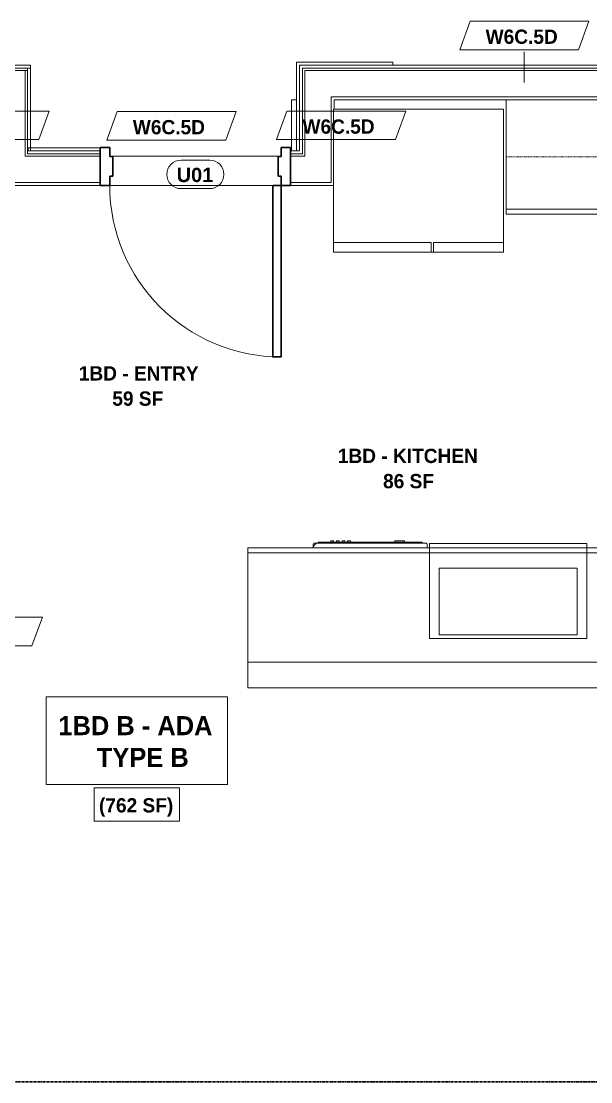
# Model space of a CAD drawing. Header units: inches. Extents: x -4058 to -1781, y 9814 to 12264.
# Drawn here: x -2796.8 to -2677.1, y 10167.2 to 10389.9 of the extents above; entities that cross this region are included whole.
import ezdxf

# ---------------------------------------------------------------- set-up
doc = ezdxf.new("R2010")
doc.units = ezdxf.units.IN
doc.header["$MEASUREMENT"] = 0
doc.linetypes.add('Dash', pattern=[0.25, 0.125, -0.125])
doc.linetypes.add('Grid Line 1_2_', pattern=[0.875, 0.5, -0.125, 0.125, -0.125])
for name, color, linetype, lineweight in [('0-1', 7, 'Continuous', 5), ('0-3', 8, 'Continuous', 9), ('A-AREA-IDEN', 2, 'Continuous', 9), ('A-DOOR-1', 7, 'Continuous', 9), ('A-DOOR-2', 10, 'Continuous', 30), ('A-DOOR-FRAM-2', 10, 'Continuous', 30), ('A-DOOR-IDEN', 31, 'Continuous', 9), ('A-FLOR-1', 7, 'Continuous', 9), ('A-FLOR-2', 192, 'Continuous', 9), ('A-WALL-2', 250, 'Continuous', 18), ('A-WALL-3', 113, 'Continuous', 9), ('A-WALL-IDEN', 211, 'Continuous', 9), ('I-WALL-1', 7, 'Continuous', 9), ('P-SANR-FIXT', 6, 'Continuous', 9), ('Q-CASE', 31, 'Continuous', 9), ('Q-CASE-HDLN', 31, 'Dash', 9), ('Q-SPCQ', 91, 'Continuous', 9), ('S-GRID-1', 1, 'Grid Line 1_2_', 30)]:
    doc.layers.add(name, color=color, linetype=linetype, lineweight=lineweight)
doc.styles.add('Arial_B', font='arialbd.ttf', dxfattribs={"height": 3})
doc.styles.add('Century Gothic_B', font='GOTHICB.TTF', dxfattribs={"height": 3})
doc.styles.add('Century Gothic_B_1', font='GOTHICB.TTF', dxfattribs={"height": 4})

# ---------------------------------------------------------------- blocks, each defined once
blk = doc.blocks.new('CTR - 1st Phase - Shell_rvt-1-UNITS PLANS - 3RD FLOOR')
at = {"layer": 'A-FLOR-1'}
for p, q in [((-2742.24, 10361.54), (-2778.24, 10361.54)), ((-2778.24, 10361.54), (-2742.24, 10361.54))]:
    blk.add_line(p, q, dxfattribs=at)
blk = doc.blocks.new('HOLLOW METAL - UNIT DOOR-2191977-UNITS PLANS - 3RD FLOOR')
at = {"layer": 'A-DOOR-1'}
blk.add_arc((18, -3.875), 36, 180, 270, dxfattribs=at)
at = {"layer": 'A-DOOR-2'}
for p, q in [((16.25, -3.875), (18, -3.875)), ((16.25, -39.875), (16.25, -3.875)), ((18, -3.875), (18, -39.875)), ((18, -39.875), (16.25, -39.875))]:
    blk.add_line(p, q, dxfattribs=at)
at = {"layer": 'A-DOOR-FRAM-2'}
for p, q in [((-20, 4.125), (-18, 4.125)), ((-20, -3.875), (-20, 4.125)), ((-18, 4.125), (-18, 2.1875)), ((18, 4.125), (20, 4.125)), ((18, 2.1875), (18, 4.125)), ((20, 4.125), (20, -3.875)), ((-18, 2.1875), (-17.375, 2.1875)), ((-17.375, 2.1875), (-17.375, -1.9375)), ((17.375, 2.1875), (18, 2.1875)), ((17.375, -1.9375), (17.375, 2.1875)), ((-18, -1.9375), (-18, -3.875)), ((-17.375, -1.9375), (-18, -1.9375)), ((18, -1.9375), (17.375, -1.9375)), ((18, -3.875), (18, -1.9375)), ((-18, -3.875), (-20, -3.875)), ((20, -3.875), (18, -3.875))]:
    blk.add_line(p, q, dxfattribs=at)
blk = doc.blocks.new('CTR - 1st Phase - Common Walls_rvt-1-UNITS PLANS - 3RD FLOOR')
at = {"layer": 'A-WALL-2'}
for p, q in [((-2803.9, 10380.04), (-2795.52, 10380.04)), ((-2803.27, 10379.54), (-2796.02, 10379.54)), ((-2796.02, 10379.54), (-2795.52, 10379.54)), ((-2796.02, 10379.54), (-2796.02, 10361.54)), ((-2795.52, 10380.04), (-2794.9, 10380.04)), ((-2795.52, 10380.04), (-2795.52, 10379.54)), ((-2795.52, 10380.04), (-2795.52, 10379.54)), ((-2795.52, 10379.54), (-2795.52, 10362.66)), ((-2737.74, 10380.04), (-2737.24, 10380.04)), ((-2737.74, 10362.04), (-2737.74, 10380.04)), ((-2737.24, 10380.04), (-2731.11, 10380.04)), ((-2737.24, 10379.54), (-2731.74, 10379.54)), ((-2737.24, 10361.54), (-2737.24, 10379.54)), ((-2731.74, 10379.54), (-2731.11, 10379.54)), ((-2731.11, 10380.04), (-2641.75, 10380.04)), ((-2731.11, 10379.54), (-2641.75, 10379.54)), ((-2731.74, 10374.04), (-2731.11, 10374.04)), ((-2731.74, 10356.04), (-2731.74, 10374.04)), ((-2731.11, 10374.04), (-2641.75, 10374.04)), ((-2795.52, 10361.54), (-2796.02, 10361.54)), ((-2794.9, 10362.66), (-2795.52, 10362.66)), ((-2795.52, 10362.04), (-2795.52, 10362.66)), ((-2795.52, 10362.66), (-2795.52, 10362.04)), ((-2794.9, 10362.04), (-2795.52, 10362.04)), ((-2794.9, 10361.54), (-2795.52, 10361.54)), ((-2780.24, 10362.04), (-2794.9, 10362.04)), ((-2780.24, 10361.54), (-2794.9, 10361.54)), ((-2738.36, 10362.04), (-2740.24, 10362.04)), ((-2738.36, 10361.54), (-2740.24, 10361.54)), ((-2737.74, 10362.04), (-2738.36, 10362.04)), ((-2737.74, 10361.54), (-2738.36, 10361.54)), ((-2737.24, 10361.54), (-2737.74, 10361.54)), ((-2796.02, 10356.04), (-2803.27, 10356.04)), ((-2794.9, 10356.04), (-2796.02, 10356.04)), ((-2780.24, 10356.04), (-2794.9, 10356.04)), ((-2738.36, 10356.04), (-2740.24, 10356.04)), ((-2737.24, 10356.04), (-2738.36, 10356.04)), ((-2731.74, 10356.04), (-2737.24, 10356.04))]:
    blk.add_line(p, q, dxfattribs=at)
at = {"layer": 'I-WALL-1'}
for p, q in [((-2738.99, 10381.29), (-2738.99, 10362.66)), ((-2738.36, 10381.29), (-2738.99, 10381.29)), ((-2718.77, 10381.29), (-2738.36, 10381.29)), ((-2718.77, 10380.66), (-2718.77, 10381.29)), ((-2794.9, 10380.66), (-2803.9, 10380.66)), ((-2794.9, 10380.04), (-2794.9, 10380.66)), ((-2794.9, 10362.66), (-2794.9, 10380.04)), ((-2738.36, 10380.66), (-2738.36, 10362.66)), ((-2737.74, 10380.66), (-2738.36, 10380.66)), ((-2738.36, 10380.66), (-2718.77, 10380.66)), ((-2738.36, 10362.66), (-2738.36, 10380.66)), ((-2731.11, 10380.66), (-2737.74, 10380.66)), ((-2641.75, 10380.66), (-2731.11, 10380.66)), ((-2731.11, 10373.41), (-2641.75, 10373.41)), ((-2731.11, 10371.41), (-2731.11, 10373.41)), ((-2780.24, 10363.29), (-2795.4, 10363.29)), ((-2795.4, 10363.29), (-2795.4, 10362.66)), ((-2795.4, 10362.66), (-2780.24, 10362.66)), ((-2780.24, 10362.66), (-2794.9, 10362.66)), ((-2738.36, 10362.66), (-2740.24, 10362.66)), ((-2738.99, 10362.66), (-2738.36, 10362.66)), ((-2803.27, 10355.41), (-2794.9, 10355.41)), ((-2794.9, 10355.41), (-2780.24, 10355.41)), ((-2740.24, 10355.41), (-2738.36, 10355.41)), ((-2738.36, 10355.41), (-2731.74, 10355.41)), ((-2731.74, 10355.41), (-2731.22, 10355.41))]:
    blk.add_line(p, q, dxfattribs=at)
at = {"layer": '0-3'}
blk.add_blockref('HOLLOW METAL - UNIT DOOR-2191977-UNITS PLANS - 3RD FLOOR', (-2760.24, 10359.29), dxfattribs=at)
blk = doc.blocks.new('CTR - 1st Phase - Structure_rvt-1-UNITS PLANS - 3RD FLOOR')
at = {"layer": 'S-GRID-1'}
blk.add_line((-1781.27, 10167.19), (-4041.78, 10167.19), dxfattribs=at)
blk = doc.blocks.new('OD_CW_Base Cabinet - OD_CW_Base Cabinet-4365927-UNITS PLANS - 3RD FLOOR')
at = {"layer": 'Q-CASE'}
for p, q in [((0.74, 0), (107.93, 0)), ((0.74, -24), (0.74, 0)), ((107.93, 0), (107.93, -24)), ((107.93, -24), (0.74, -24))]:
    blk.add_line(p, q, dxfattribs=at)
blk = doc.blocks.new('OD_CW_Upper Cabinet - OD_CW_Upper Cabinet-4366990-UNITS PLANS - 3RD FLOOR')
at = {"layer": 'Q-CASE-HDLN'}
for p, q in [((0.74, -24), (0.74, -12)), ((0.74, -12), (41.64, -12)), ((41.64, -12), (41.64, -24)), ((41.64, -24), (0.74, -24))]:
    blk.add_line(p, q, dxfattribs=at)
blk = doc.blocks.new('OD_CW_Base Cabinet - OD_CW_Base Cabinet-4365928-UNITS PLANS - 3RD FLOOR')
at = {"layer": 'Q-CASE'}
for p, q in [((0.74, -24), (0.74, 0)), ((0.74, 0), (53.64, 0)), ((0.74, -1), (0.74, 0)), ((0.74, 0), (53.64, 0)), ((53.64, -1), (0.74, -1)), ((0.74, -24), (0.74, -1)), ((0.74, -1), (53.64, -1)), ((53.64, 0), (53.64, -24)), ((53.64, 0), (53.64, -1)), ((53.64, -1), (53.64, -24))]:
    blk.add_line(p, q, dxfattribs=at)
blk = doc.blocks.new('Refrigerator_-_Side-by-Side_6047 - 36_ X 30_-1372843-UNITS PLANS - 3RD FLOOR')
at = {"layer": 'Q-SPCQ'}
for p, q in [((-17.88, 15.58), (17.87, 15.58)), ((-17.88, -14.42), (-17.88, 15.58)), ((-17.88, 15.58), (-3.13, 15.58)), ((-17.88, 15.58), (-17.88, 13.58)), ((-3.13, 13.58), (-17.88, 13.58)), ((-3.13, 13.58), (-3.13, 15.58)), ((-2.63, 15.58), (17.87, 15.58)), ((-2.63, 15.58), (-2.63, 13.58)), ((17.87, 13.58), (-2.63, 13.58)), ((17.87, 15.58), (17.87, -14.42)), ((17.87, 13.58), (17.87, 15.58)), ((17.87, -14.42), (-17.88, -14.42))]:
    blk.add_line(p, q, dxfattribs=at)
blk = doc.blocks.new('Dishwasher_15404 - 34_ counter-547918-UNITS PLANS - 3RD FLOOR')
at = {"layer": 'Q-SPCQ'}
for p, q in [((23.68, 24), (22.88, 24)), ((23.87, 22.93), (23.87, 23.8)), ((23.87, 0.2), (23.87, 22.93)), ((23.87, 22.91), (24.12, 22.91)), ((24.12, 22.91), (24.12, 1.09)), ((24.37, 20.28), (24.12, 20.28)), ((24.37, 20.28), (24.37, 19.69)), ((24.12, 19.69), (24.37, 19.69)), ((24.37, 19.1), (24.12, 19.1)), ((24.12, 18.51), (24.37, 18.51)), ((24.37, 17.92), (24.12, 17.92)), ((24.37, 19.1), (24.37, 18.51)), ((24.37, 17.92), (24.37, 17.33)), ((24.12, 17.33), (24.37, 17.33)), ((24.37, 16.74), (24.12, 16.74)), ((24.12, 16.15), (24.37, 16.15)), ((24.37, 16.74), (24.37, 16.15)), ((24.37, 6.79), (24.12, 6.79)), ((24.37, 6.79), (24.37, 5.81)), ((24.12, 4.82), (24.37, 4.82)), ((24.37, 5.81), (24.37, 4.82)), ((23.87, 1.09), (24.12, 1.09)), ((22.88, 0), (23.68, 0))]:
    blk.add_line(p, q, dxfattribs=at)
for centre, radius, start, end in [((22.8, 22.93), 1.07, 360, 86.115), ((23.68, 23.8), 0.197, 0, 90), ((23.68, 0.2), 0.197, 270, 360), ((23.68, 0.2), 0.197, 285, 345)]:
    blk.add_arc(centre, radius, start, end, dxfattribs=at)
blk = doc.blocks.new('Stainless Steel Farmhous Kitchen Sink - Stainless Steel Farmhous Kitchen Sink-2443921-UNITS PLANS - 3RD FLOOR')
at = {"layer": 'P-SANR-FIXT'}
for p, q in [((0, -2.25), (-33, -2.25)), ((-33, -2.25), (-33, -22.2)), ((-31, -16.96), (-31, -3)), ((-31, -3), (-2, -3)), ((-2, -3), (-2, -16.96)), ((0, -22.2), (0, -2.25)), ((-2, -16.96), (-31, -16.96)), ((-33, -22.2), (0, -22.2))]:
    blk.add_line(p, q, dxfattribs=at)
blk = doc.blocks.new('Wall Tag - Arch Wall-3956453-UNITS PLANS - 3RD FLOOR')
at = {"layer": 'A-WALL-IDEN'}
for p, q in [((-0.3561, 0.0937), (-0.4244, -0.0937)), ((0.4244, 0.0937), (-0.3561, 0.0937)), ((0.3561, -0.0937), (0.4244, 0.0937)), ((-0.4244, -0.0937), (0.3561, -0.0937))]:
    blk.add_line(p, q, dxfattribs=at)
blk = doc.blocks.new('Door Tag - Type Mark-2601225-UNITS PLANS - 3RD FLOOR')
at = {"layer": 'A-DOOR-IDEN'}
for p, q in [((0.09375, 0.09375), (-0.09375, 0.09375)), ((-0.09375, -0.09375), (0.09375, -0.09375))]:
    blk.add_line(p, q, dxfattribs=at)
for centre, start, end in [((-0.09375, 0), 90, 270), ((0.09375, 0), 270, 90)]:
    blk.add_arc(centre, 0.09375, start, end, dxfattribs=at)

msp = doc.modelspace()

# ---------------------------------------------------------------- linework, layer by layer
at = {"layer": 'A-AREA-IDEN', "flags": 128}
for points in [[(-2791.6, 10248.04), (-2753.47, 10248.04), (-2753.47, 10229.59), (-2791.6, 10229.59)], [(-2781.5, 10228.91), (-2763.58, 10228.91), (-2763.58, 10221.91), (-2781.5, 10221.91)]]:
    msp.add_lwpolyline(points, close=True, dxfattribs=at)
at = {"layer": 'A-FLOR-2'}
for p, q in [((-2738.99, 10373.41), (-2740.02, 10373.41)), ((-2740.02, 10373.41), (-2740.02, 10362.66)), ((-2743.99, 10355.41), (-2778.24, 10355.41))]:
    msp.add_line(p, q, dxfattribs=at)
at = {"layer": 'A-WALL-3'}
for p, q in [((-2749.2, 10255.29), (-2642.01, 10255.29)), ((-2749.2, 10255.29), (-2749.2, 10249.91)), ((-2642.01, 10249.91), (-2749.2, 10249.91))]:
    msp.add_line(p, q, dxfattribs=at)
at = {"layer": 'A-WALL-IDEN'}
msp.add_line((-2691.12, 10377.04), (-2691.12, 10383.49), dxfattribs=at)
at = {"layer": 'Q-CASE'}
for p, q in [((-2749.2, 10278.29), (-2749.2, 10279.29)), ((-2749.2, 10279.29), (-2642.01, 10279.29)), ((-2749.2, 10255.29), (-2749.2, 10278.29)), ((-2749.2, 10278.29), (-2642.01, 10278.29)), ((-2642.01, 10278.29), (-2749.2, 10278.29)), ((-2642.01, 10255.29), (-2749.2, 10255.29))]:
    msp.add_line(p, q, dxfattribs=at)

# ---------------------------------------------------------------- block references
at = {"layer": '0-1'}
for name in ['CTR - 1st Phase - Structure_rvt-1-UNITS PLANS - 3RD FLOOR', 'CTR - 1st Phase - Shell_rvt-1-UNITS PLANS - 3RD FLOOR', 'CTR - 1st Phase - Common Walls_rvt-1-UNITS PLANS - 3RD FLOOR']:
    msp.add_blockref(name, (0, 0), dxfattribs=at)
at = {"layer": 'A-DOOR-IDEN', "xscale": 31.99999999999999, "yscale": 31.99999999999999, "zscale": 31.99999999999999}
msp.add_blockref('Door Tag - Type Mark-2601225-UNITS PLANS - 3RD FLOOR', (-2760.24, 10357.75), dxfattribs=at)
at = {"layer": 'A-WALL-IDEN', "xscale": 31.99999999999999, "yscale": 31.99999999999999, "zscale": 31.99999999999999}
for p in [(-2691.12, 10386.91), (-2804.53, 10368.04), (-2765.25, 10367.92), (-2729.61, 10368.04), (-2805.98, 10261.77)]:
    msp.add_blockref('Wall Tag - Arch Wall-3956453-UNITS PLANS - 3RD FLOOR', p, dxfattribs=at)
at = {"layer": 'P-SANR-FIXT', "rotation": 180}
msp.add_blockref('Stainless Steel Farmhous Kitchen Sink - Stainless Steel Farmhous Kitchen Sink-2443921-UNITS PLANS - 3RD FLOOR', (-2711.01, 10258.06), dxfattribs=at)
at = {"layer": 'Q-CASE', "rotation": 180}
for name, p in [('OD_CW_Upper Cabinet - OD_CW_Upper Cabinet-4366990-UNITS PLANS - 3RD FLOOR', (-2653.27, 10349.41)), ('OD_CW_Base Cabinet - OD_CW_Base Cabinet-4365928-UNITS PLANS - 3RD FLOOR', (-2641.27, 10349.41))]:
    msp.add_blockref(name, p, dxfattribs=at)
at = {"layer": 'Q-CASE'}
msp.add_blockref('OD_CW_Base Cabinet - OD_CW_Base Cabinet-4365927-UNITS PLANS - 3RD FLOOR', (-2749.94, 10279.29), dxfattribs=at)
at = {"layer": 'Q-SPCQ'}
for name, p, rotation in [('Refrigerator_-_Side-by-Side_6047 - 36_ X 30_-1372843-UNITS PLANS - 3RD FLOOR', (-2713.35, 10356.99), 180), ('Dishwasher_15404 - 34_ counter-547918-UNITS PLANS - 3RD FLOOR', (-2711.51, 10256.41), 90.00000000000098)]:
    msp.add_blockref(name, p, dxfattribs=dict(at, rotation=rotation))

# ---------------------------------------------------------------- texts
at = {"layer": 'A-AREA-IDEN', "attachment_point": 1}
for s, insert, char_height, width, style in [('1BD - ENTRY', (-2784.75, 10317.46), 3, 29.492, 'Century Gothic_B'), ('59 SF', (-2777.7, 10312.16), 3, 12.423, 'Century Gothic_B'), ('1BD - KITCHEN', (-2730.31, 10300.13), 3, 35.451, 'Century Gothic_B'), ('86 SF', (-2720.8, 10294.83), 3, 12.423, 'Century Gothic_B'), ('1BD B - ADA', (-2789.04, 10243.98), 4, 39.895, 'Century Gothic_B_1'), ('TYPE B', (-2780.96, 10237.31), 4, 20.301, 'Century Gothic_B_1'), ('(762 SF)', (-2780.5, 10226.75), 3, 19.19, 'Century Gothic_B')]:
    msp.add_mtext(s, dxfattribs=dict(at, insert=insert, char_height=char_height, width=width, style=style))
at = {"layer": 'A-DOOR-IDEN', "insert": (-2764.17, 10359.13), "char_height": 3, "width": 9.393, "attachment_point": 1, "style": 'Arial_B'}
msp.add_mtext('U01', dxfattribs=at)
at = {"layer": 'A-WALL-IDEN', "char_height": 3, "width": 19.594, "attachment_point": 1, "style": 'Century Gothic_B'}
for insert in [(-2699.25, 10388.16), (-2773.39, 10369.16), (-2737.74, 10369.29)]:
    msp.add_mtext('W6C.5D', dxfattribs=dict(at, insert=insert))

doc.saveas('drawing.dxf')
